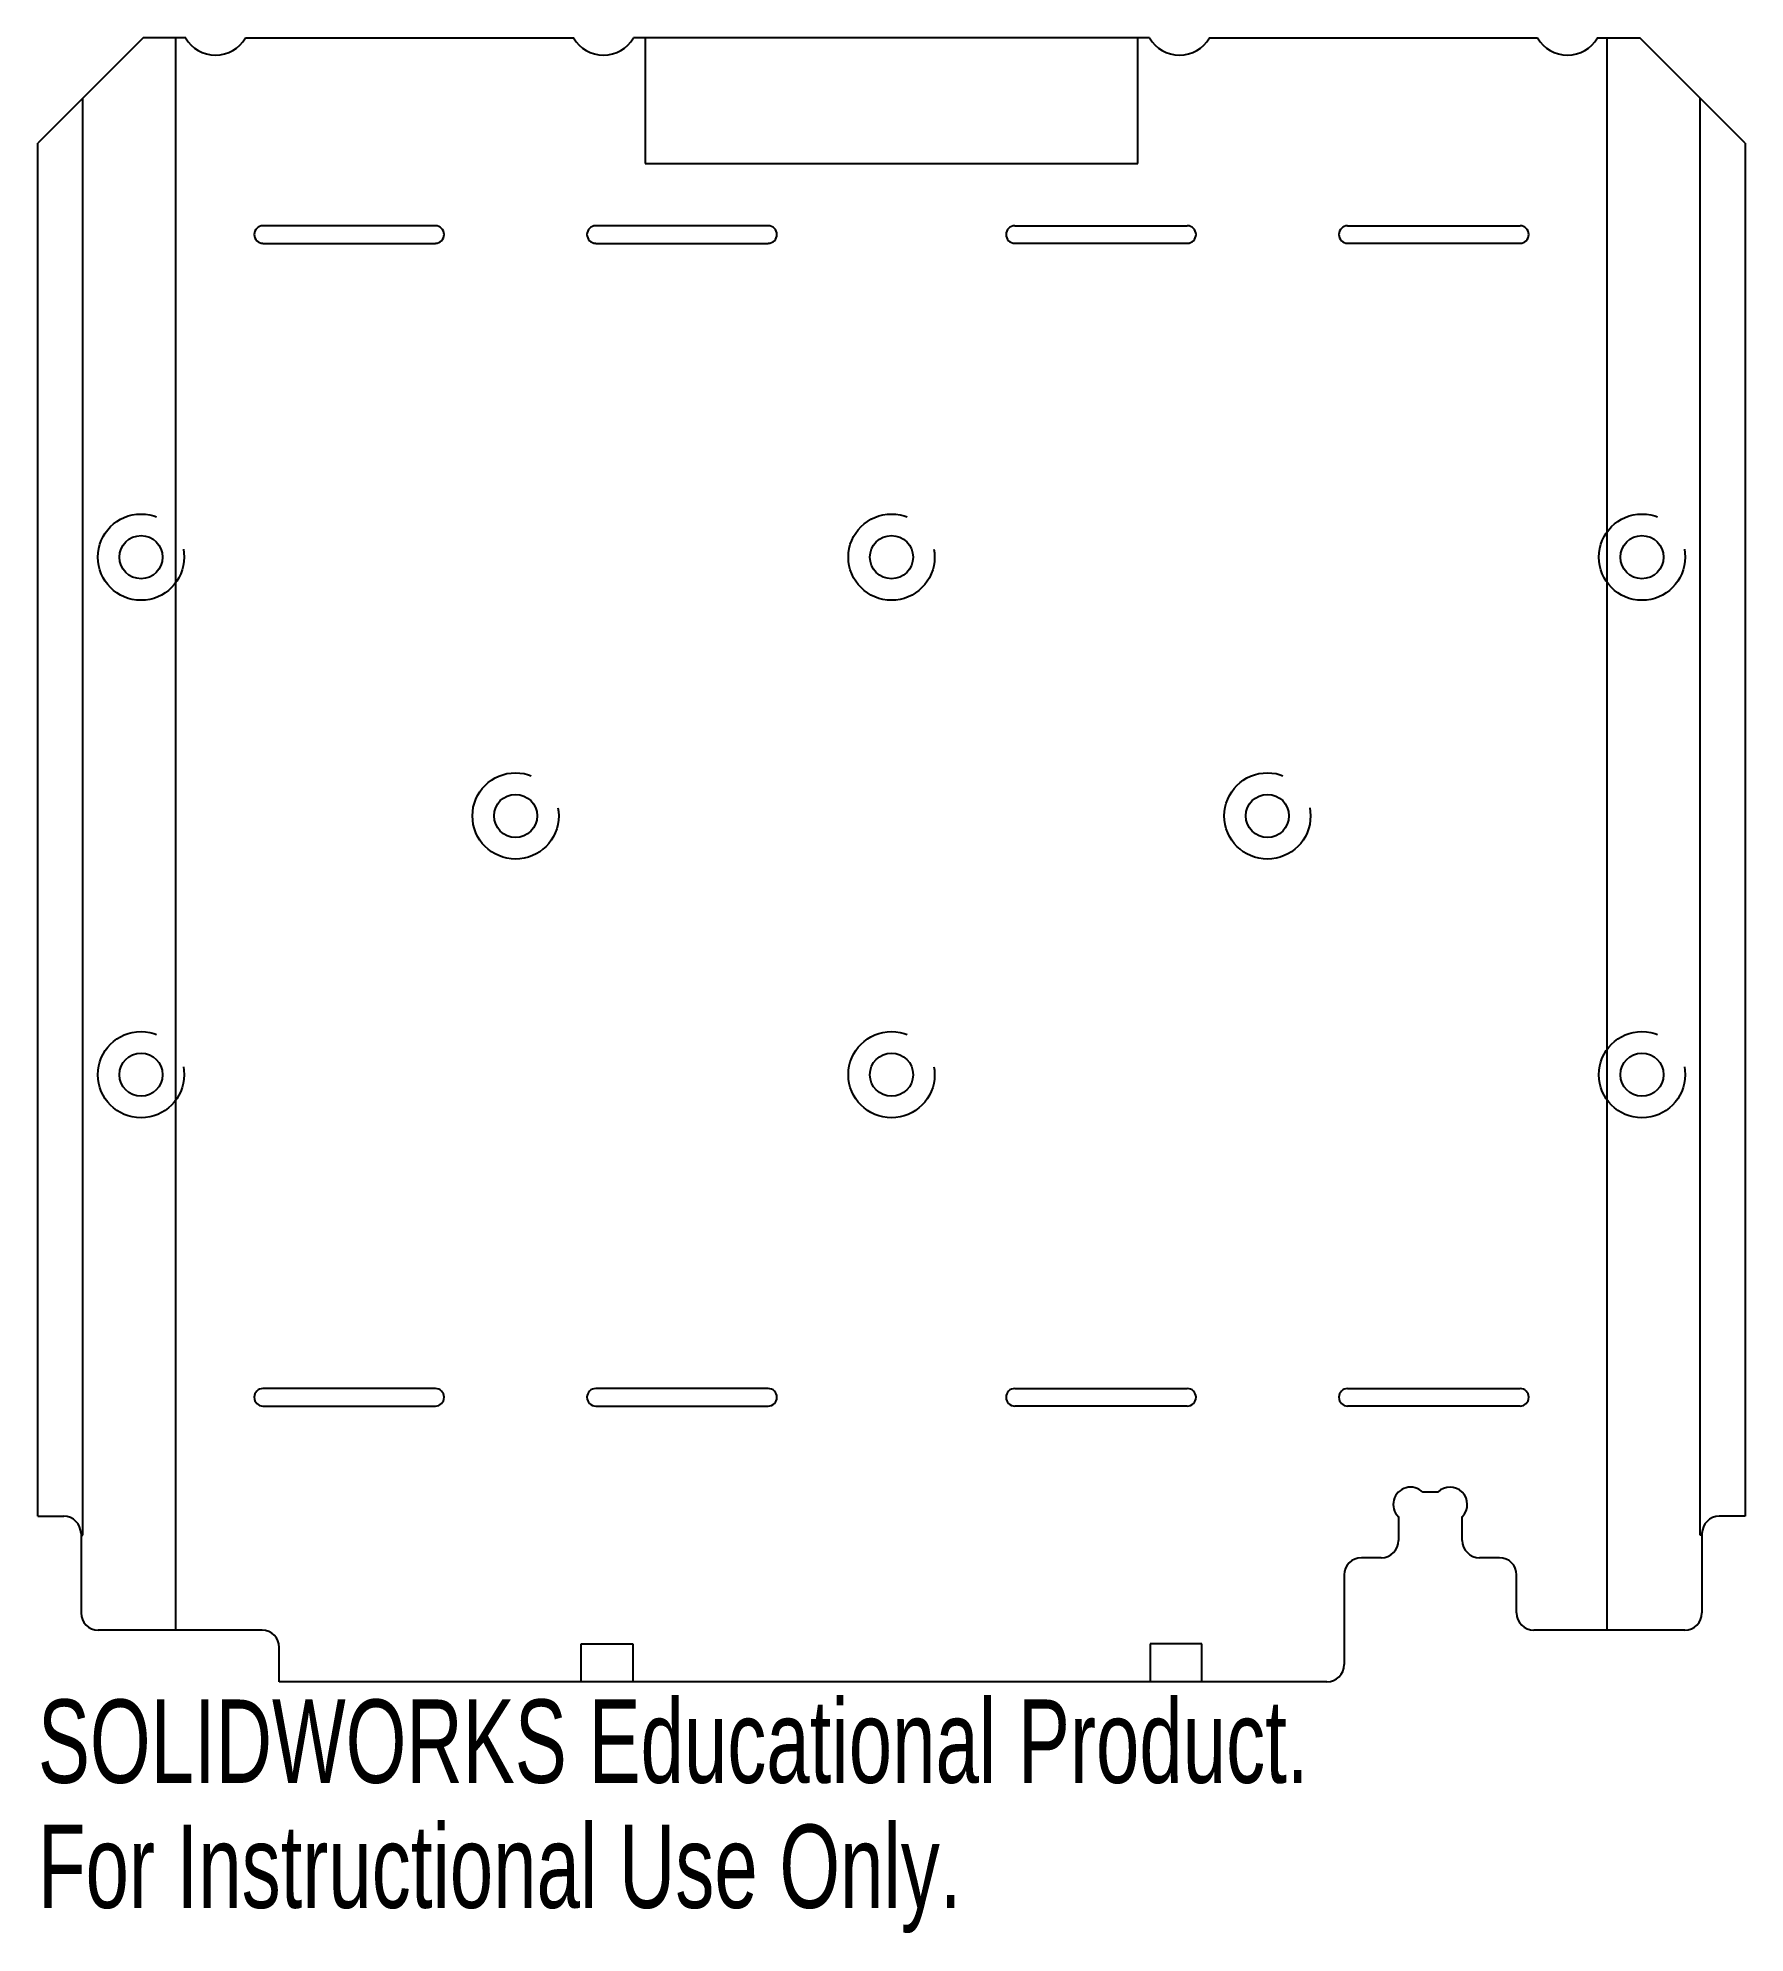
# Model space of a CAD drawing. Header units: millimetres. Extents: x -50 to 50, y -65 to 45.
import ezdxf

# ---------------------------------------------------------------- set-up
doc = ezdxf.new("R2010")
doc.units = ezdxf.units.MM
doc.linetypes.add('CENTERX2', pattern=[20.32, 12.7, -2.54, 2.54, -2.54])
doc.styles.add('SLDTEXTSTYLE0', font='TXT', dxfattribs={"width": 0.7})

msp = doc.modelspace()

# ---------------------------------------------------------------- linework, layer by layer
at = {"color": 7, "linetype": 'Continuous', "lineweight": 25}
for p, q in [((-43.4, 45.3), (-49.5, 39.2)), ((-40.93, 45.3), (-43.4, 45.3)), ((-41.5, -47), (-41.5, 45.3)), ((-37.47, 45.3), (-18.43, 45.3)), ((14.97, 45.3), (-14.97, 45.3)), ((-14.29, 45.3), (-14.29, 38.01)), ((14.29, 38.01), (14.29, 45.3)), ((18.43, 45.3), (37.47, 45.3)), ((40.93, 45.3), (43.4, 45.3)), ((41.5, -47), (41.5, 45.3)), ((49.5, 39.2), (43.4, 45.3)), ((-46.9, -41.5), (-46.9, 41.8)), ((46.9, -41.5), (46.9, 41.8)), ((-49.5, -40.4), (-49.5, 39.2)), ((49.5, 39.2), (49.5, -40.4)), ((-14.29, 38.01), (14.29, 38.01)), ((-26.45, 34.41), (-36.45, 34.41)), ((-7.15, 34.41), (-17.15, 34.41)), ((7.15, 34.41), (17.15, 34.41)), ((26.45, 34.41), (36.45, 34.41)), ((-36.45, 33.39), (-26.45, 33.39)), ((-17.15, 33.39), (-7.15, 33.39)), ((17.15, 33.39), (7.15, 33.39)), ((36.45, 33.39), (26.45, 33.39)), ((-26.45, -32.99), (-36.45, -32.99)), ((-36.45, -34.01), (-26.45, -34.01)), ((-7.15, -32.99), (-17.15, -32.99)), ((-17.15, -34.01), (-7.15, -34.01)), ((7.15, -32.99), (17.15, -32.99)), ((17.15, -34.01), (7.15, -34.01)), ((26.45, -32.99), (36.45, -32.99)), ((36.45, -34.01), (26.45, -34.01)), ((31.68, -39), (30.81, -39)), ((-49.5, -40.4), (-48, -40.4)), ((29.4, -40.42), (29.4, -41.8)), ((33.1, -41.8), (33.1, -40.41)), ((49.5, -40.4), (48, -40.4)), ((-47, -41.4), (-47, -46)), ((-47, -41.5), (-46.9, -41.5)), ((47, -41.5), (46.9, -41.5)), ((47, -41.4), (47, -46)), ((28.4, -42.8), (27.25, -42.8)), ((35.25, -42.8), (34.1, -42.8)), ((26.25, -43.8), (26.25, -49)), ((36.25, -46), (36.25, -43.8)), ((-36.5, -47), (-46, -47)), ((46, -47), (37.25, -47)), ((-35.5, -50), (-35.5, -48)), ((-18, -47.8), (-15, -47.8)), ((-18, -50), (-18, -47.8)), ((-15, -47.8), (-15, -50)), ((18, -47.8), (15, -47.8)), ((15, -47.8), (15, -50)), ((18, -50), (18, -47.8)), ((25.25, -50), (-35.5, -50))]:
    msp.add_line(p, q, dxfattribs=at)
at = {"color": 7, "linetype": 'CENTERX2'}
for centre in [(-43.52, 15.2), (0, 15.2), (43.52, 15.2), (-21.8, 0.2), (21.8, 0.2), (-43.52, -14.8), (0, -14.8), (43.52, -14.8)]:
    msp.add_circle(centre, 2.5, dxfattribs=at)
at = {"color": 7, "linetype": 'Continuous', "lineweight": 25}
for centre in [(-43.52, 15.2), (0, 15.2), (43.52, 15.2), (-21.8, 0.2), (21.8, 0.2), (-43.52, -14.8), (0, -14.8), (43.52, -14.8)]:
    msp.add_circle(centre, 1.25, dxfattribs=at)
for centre, radius, start, end in [((-39.2, 46.3), 2, 210, 330), ((-16.7, 46.3), 2, 210, 330), ((16.7, 46.3), 2, 210, 330), ((39.2, 46.3), 2, 210, 330), ((-36.45, 33.9), 0.508, 90, 270), ((-26.45, 33.9), 0.508, 270, 90), ((-17.15, 33.9), 0.508, 90, 270), ((-7.15, 33.9), 0.508, 270, 90), ((7.15, 33.9), 0.508, 90, 270), ((17.15, 33.9), 0.508, 270, 90), ((26.45, 33.9), 0.508, 90, 270), ((36.45, 33.9), 0.508, 270, 90), ((-36.45, -33.5), 0.508, 90, 270), ((-26.45, -33.5), 0.508, 270, 90), ((-17.15, -33.5), 0.508, 90, 270), ((-7.15, -33.5), 0.508, 270, 90), ((7.15, -33.5), 0.508, 90, 270), ((17.15, -33.5), 0.508, 270, 90), ((26.45, -33.5), 0.508, 90, 270), ((36.45, -33.5), 0.508, 270, 90), ((30.1, -39.71), 1, 44.9995, 225.4069), ((32.39, -39.71), 1, 315.4064, 135.0005), ((-48, -41.4), 1, 0, 90), ((48, -41.4), 1, 90, 180), ((27.25, -43.8), 1, 90, 180), ((28.4, -41.8), 1, 270, 0), ((34.1, -41.8), 1, 180, 270), ((35.25, -43.8), 1, 0, 90), ((-46, -46), 1, 180, 270), ((37.25, -46), 1, 180, 270), ((46, -46), 1, 270, 0), ((-36.5, -48), 1, 0, 90), ((25.25, -49), 1, 270, 0)]:
    msp.add_arc(centre, radius, start, end, dxfattribs=at)

# ---------------------------------------------------------------- texts
at = {"color": 7, "linetype": 'Continuous', "char_height": 4.8336, "attachment_point": 1, "style": 'SLDTEXTSTYLE0'}
for s, insert in [('SOLIDWORKS Educational Product.', (-49.5, -51.02)), ('For Instructional Use Only.', (-49.5, -58.27))]:
    msp.add_mtext(s, dxfattribs=dict(at, insert=insert))

doc.saveas('drawing.dxf')
